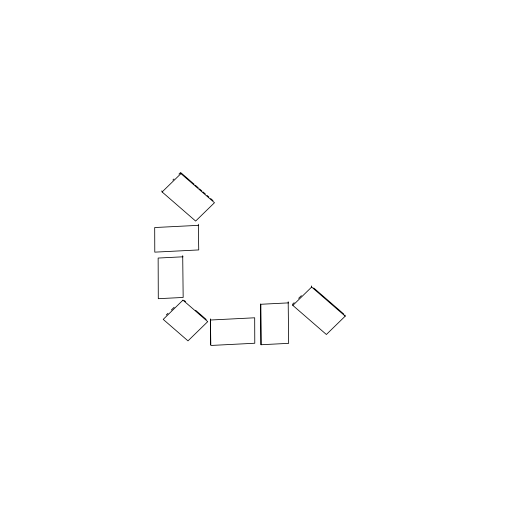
<?xml version="1.0" encoding="UTF-8"?>
<svg xmlns="http://www.w3.org/2000/svg" width="507" height="507" viewBox="0 0 507 507"><rect width="100%" height="100%" fill="white"/><g stroke="black" fill="none" stroke-linecap="round" stroke-linejoin="round"><path stroke-width="0.76" d="M172.868 180.061L173.977 178.977M178.958 174.123L180.619 172.5L180.948 173.622L214.48 202.711L195.645 221.065L162.113 191.969L161.79 190.854M162.113 191.969L180.948 173.622M166.271 314.961L167.963 313.313M171.347 310.018L174.167 307.267M294.18 302.666L292.52 304.289L292.843 305.404L326.381 334.5L345.21 316.146L344.887 315.031M298.617 298.35L301.386 295.651M292.843 305.404L311.678 287.051L311.355 285.935M198.643 225.323L154.692 227.542L154.781 252.144L198.731 249.932L198.319 224.208M183.027 256.796L158.146 258.05L158.292 298.693L183.166 297.444L182.704 255.68M288.515 302.875L260.871 304.27L261.01 344.741L288.654 343.347L288.185 301.754M210.735 320.006L254.685 317.788L254.78 343.245L210.823 345.463L210.411 318.89M181.208 173.014L194.149 184.244M195.328 185.264L198.269 187.818M199.447 188.838L201.799 190.879M202.977 191.9L205.329 193.94M207.097 195.474L208.859 197.001M210.627 198.535L212.978 200.576M313.706 287.976L343.714 314.004M311.678 287.051L345.21 316.146M184.402 300.556L185.581 301.583M195.607 310.284L206.222 319.492M261.01 344.741L260.547 303.927M210.411 319.657L210.5 344.342M182.957 300.138L163.21 319.378L187.989 340.875L207.731 321.634L182.957 300.138"/></g></svg>
